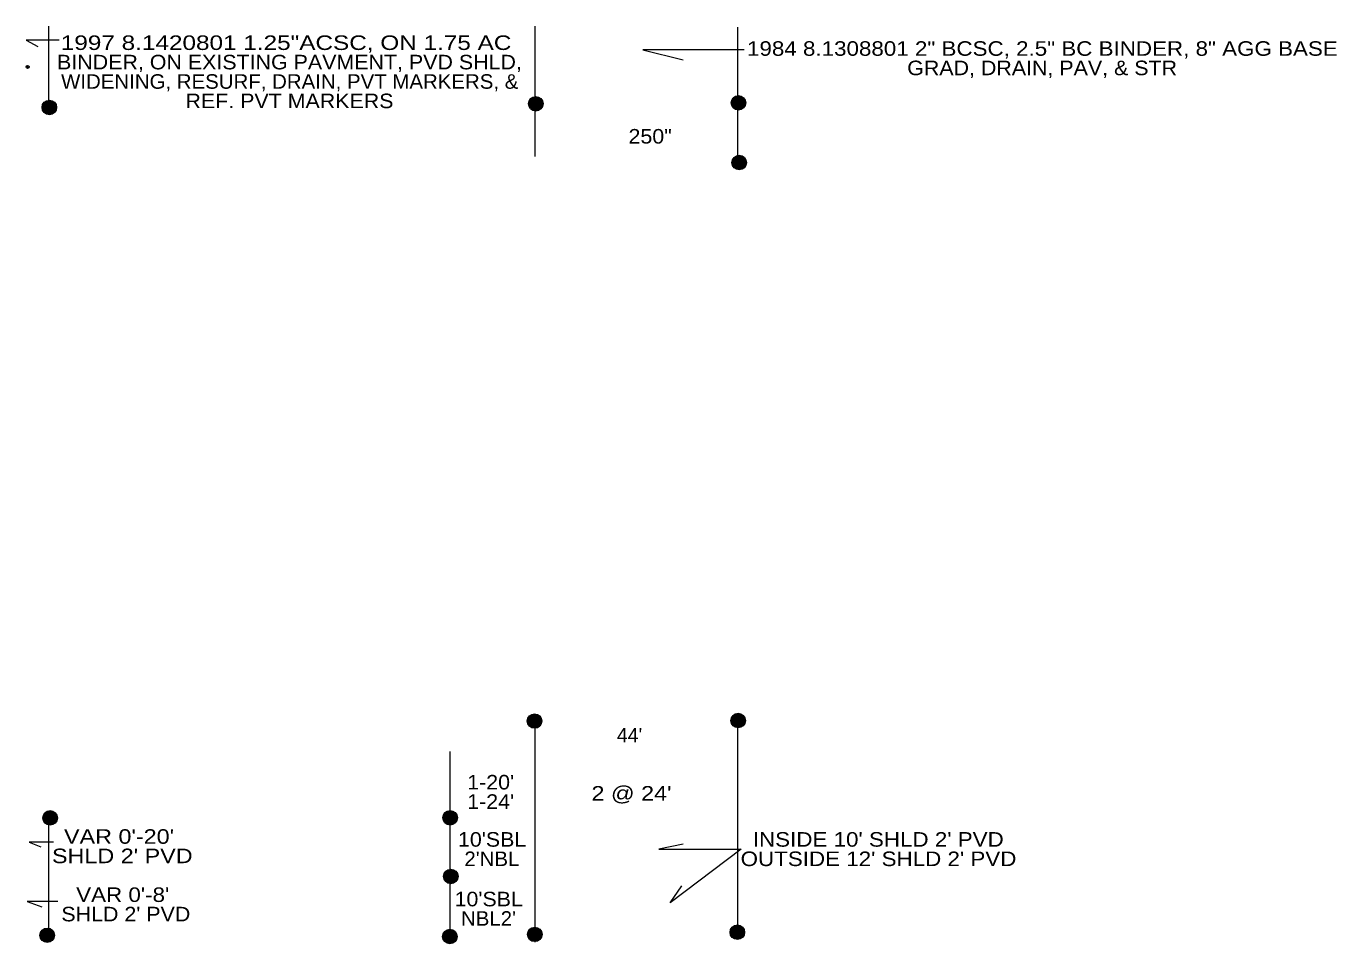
# Model space of a CAD drawing. Extents: x 0.86 to 3.56, y -3.44 to -1.55.
import ezdxf
from ezdxf.enums import TextEntityAlignment as Align

# ---------------------------------------------------------------- set-up
doc = ezdxf.new("R2010")
doc.units = 0
doc.header["$LTSCALE"] = 0.012
doc.header["$PDMODE"] = 32
doc.header["$PDSIZE"] = 0.006
doc.layers.add('1', color=7, linetype='Continuous', lineweight=13)

msp = doc.modelspace()

# ---------------------------------------------------------------- hatches: boundary and pattern name
at = {"layer": '1'}
for points in [[(0.91976, -1.71653, 1), (0.88976, -1.71653, 1)], [(1.923, -1.709, 1), (1.893, -1.709, 1)], [(2.341, -1.707, 1), (2.311, -1.707, 1)], [(2.34274, -1.83023, 1), (2.31274, -1.83023, 1)], [(1.92048, -2.98193, 1), (1.89048, -2.98193, 1)], [(2.34048, -2.98093, 1), (2.31048, -2.98093, 1)], [(0.92124, -3.18172, 1), (0.89124, -3.18172, 1)], [(1.74629, -3.18131, 1), (1.71629, -3.18131, 1)], [(1.74781, -3.30237, 1), (1.71781, -3.30237, 1)], [(2.33884, -3.41743, 1), (2.30884, -3.41743, 1)], [(0.91524, -3.42372, 1), (0.88524, -3.42372, 1)], [(1.74589, -3.42624, 1), (1.71589, -3.42624, 1)], [(1.92105, -3.42185, 1), (1.89105, -3.42185, 1)]]:
    msp.add_hatch(color=256, dxfattribs=at).paths.add_polyline_path(points)

# ---------------------------------------------------------------- linework, layer by layer
for p, q in [((0.903, -1.549), (0.903, -1.717)), ((1.906, -1.549), (1.906, -1.818)), ((2.324, -1.551), (2.324, -1.836)), ((1.906, -2.991), (1.906, -3.438)), ((2.324, -2.978), (2.324, -3.43)), ((1.731, -3.045), (1.731, -3.437)), ((0.903, -3.182), (0.903, -3.429)), ((0.913, -3.232), (0.863, -3.232)), ((0.863, -3.232), (0.887, -3.241)), ((0.922, -3.354), (0.859, -3.354)), ((0.859, -3.354), (0.889, -3.365))]:
    msp.add_line(p, q, dxfattribs=at)
for points in [[(0.925, -1.578), (0.857, -1.578), (0.881, -1.591)], [(2.338, -1.598), (2.129, -1.598), (2.212, -1.618)], [(2.212, -3.236), (2.162, -3.246), (2.332, -3.246), (2.185, -3.357), (2.209, -3.322)]]:
    msp.add_lwpolyline(points, dxfattribs=at)
for centre in [(0.90476, -1.71653), (1.908, -1.709), (2.326, -1.707), (2.32774, -1.83023), (1.90548, -2.98193), (2.32548, -2.98093), (0.90624, -3.18172), (1.73129, -3.18131), (1.73281, -3.30237), (2.32384, -3.41743), (0.90024, -3.42372), (1.73089, -3.42624), (1.90605, -3.42185)]:
    msp.add_circle(centre, 0.015, dxfattribs=at)
msp.add_point((0.86, -1.633), dxfattribs=at)

# ---------------------------------------------------------------- texts
for s, width, p in [('1997 8.1420801 1.25"ACSC, ON 1.75 AC ', 1.25, (1.4, -1.598)), ('1984 8.1308801 2" BCSC, 2.5" BC BINDER, 8" AGG BASE', 1.15, (2.953, -1.61)), ('BINDER, ON EXISTING PAVMENT, PVD SHLD,', 1.1, (1.4, -1.638)), ('GRAD, DRAIN, PAV, & STR', 1.1, (2.9525, -1.65)), ('WIDENING, RESURF, DRAIN, PVT MARKERS, &', 1.05, (1.4005, -1.678)), ('REF. PVT MARKERS', 1.1, (1.4, -1.718)), ('250"', 1.1, (2.144, -1.791)), ("1-20'", 1.1, (1.815, -3.123)), ("1-24'", 1.1, (1.815, -3.163)), ("2 @ 24'", 1.2, (2.1055, -3.146)), ("VAR 0'-20'", 1.2, (1.0485, -3.235)), ("10'SBL", 1.1, (1.818, -3.241)), ("INSIDE 10' SHLD 2' PVD", 1.15, (2.6145, -3.241)), (" SHLD 2' PVD", 1.2, (1.0485, -3.275)), ("2'NBL", 1.05, (1.8175, -3.281)), ("OUTSIDE 12' SHLD 2' PVD", 1.15, (2.615, -3.281)), ("VAR 0'-8' ", 1.15, (1.0625, -3.355)), ("10'SBL", 1.1, (1.811, -3.364)), ("SHLD 2' PVD", 1.1, (1.0625, -3.395)), ("NBL2'", 1.05, (1.8105, -3.404))]:
    msp.add_text(s, height=0.03, dxfattribs=dict(at, width=width)).set_placement(p, align=Align.CENTER)
msp.add_text("44'", height=0.03, dxfattribs=at).set_placement((2.1015, -3.026), align=Align.CENTER)

doc.saveas('drawing.dxf')
